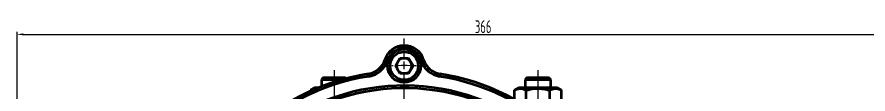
# Model space of a CAD drawing. Header units: millimetres. Extents: x 5231 to 7653, y 7068 to 7959.
# Drawn here: x 5605.6 to 5939.6, y 7325.2 to 7354.3 of the extents above; entities that cross this region are included whole.
import ezdxf

# ---------------------------------------------------------------- set-up
doc = ezdxf.new("R2010")
doc.units = ezdxf.units.MM
doc.linetypes.add('AM_ISO08W050', pattern=[18, 12, -1.5, 3, -1.5])
for name, color, linetype, lineweight in [('AM_5', 3, 'Continuous', 25), ('AM_7', 4, 'AM_ISO08W050', 25), ('AM_BOR', 7, 'Continuous', 50)]:
    doc.layers.add(name, color=color, linetype=linetype, lineweight=lineweight)
doc.styles.add('工程字', font='gbenor.shx', dxfattribs={"width": 0.707, "bigfont": 'hztxt.shx'})
doc.dimstyles.new('AM_GB$0', dxfattribs={"dimtxt": 3.5, "dimasz": 2.5, "dimexe": 1, "dimexo": 1, "dimgap": 0.5, "dimtad": 1, "dimdsep": 46, "dimtxsty": '工程字', "dimcen": 0, "dimclrd": 256, "dimclre": 256, "dimclrt": 2, "dimadec": 0, "dimazin": 2, "dimtp": 0.1, "dimtm": 0.1, "dimtfac": 0.71, "dimtmove": 0, "dimatfit": 3, "dimfxl": 0, "dimlwd": -1, "dimlwe": -1, "dimarcsym": 0})

# ---------------------------------------------------------------- blocks, each defined once
blk = doc.blocks.new('*D35')
at = {"layer": 'AM_5', "transparency": 16777216}
for p, q in [((5605.56, 7244.84), (5605.56, 7349.03)), ((5608.06, 7348.03), (5969.05, 7348.03)), ((5971.55, 7263.68), (5971.55, 7349.03))]:
    blk.add_line(p, q, dxfattribs=at)
for points in [[(5608.06, 7348.45), (5608.06, 7347.62), (5605.56, 7348.03)], [(5969.05, 7348.45), (5969.05, 7347.62), (5971.55, 7348.03)]]:
    blk.add_solid(points, dxfattribs=at)
at = {"layer": 'Defpoints', "color": 0, "transparency": 16777216}
for p in [(5971.55, 7348.03), (5971.55, 7262.68), (5605.56, 7243.84)]:
    blk.add_point(p, dxfattribs=at)
at = {"layer": 'AM_5', "color": 2, "transparency": 16777216, "insert": (5788.55, 7351.03), "char_height": 5, "attachment_point": 5, "style": '工程字'}
blk.add_mtext('366', dxfattribs=at)

msp = doc.modelspace()

# ---------------------------------------------------------------- linework, layer by layer
at = {"layer": 'AM_7'}
for p, q in [((5757.557, 7140.89), (5757.557, 7346.478)), ((5730.057, 7333.978), (5730.057, 7311.132)), ((5810.057, 7333.978), (5810.057, 7308.962))]:
    msp.add_line(p, q, dxfattribs=at)
msp.add_arc((5757.557, 7243.745), 92.061, 84.31027, 95.68973, dxfattribs=at)
at = {"layer": 'AM_BOR'}
for p, q in [((5754.093, 7335.684), (5755.825, 7338.684)), ((5755.825, 7338.684), (5759.29, 7338.684)), ((5759.29, 7338.684), (5761.022, 7335.684)), ((5755.825, 7332.684), (5754.093, 7335.684)), ((5759.29, 7332.684), (5755.825, 7332.684)), ((5761.022, 7335.684), (5759.29, 7332.684)), ((5725.869, 7331.184), (5725.057, 7330.372)), ((5725.057, 7330.372), (5725.057, 7327.611)), ((5725.057, 7330.372), (5733.367, 7330.372)), ((5725.869, 7331.184), (5734.245, 7331.184)), ((5734.697, 7330.732), (5734.245, 7331.184)), ((5805.869, 7331.184), (5805.057, 7330.372)), ((5805.057, 7330.372), (5805.057, 7327.084)), ((5805.057, 7330.372), (5815.057, 7330.372)), ((5805.869, 7331.184), (5814.245, 7331.184)), ((5815.057, 7330.372), (5814.245, 7331.184)), ((5815.057, 7327.084), (5815.057, 7330.372)), ((5722.432, 7327.084), (5720.82, 7326.153)), ((5720.82, 7325.844), (5720.82, 7326.153)), ((5723.728, 7327.084), (5722.432, 7327.084)), ((5802.432, 7327.084), (5800.82, 7326.153)), ((5800.82, 7322.604), (5800.82, 7326.153)), ((5817.682, 7327.084), (5802.432, 7327.084)), ((5805.439, 7319.89), (5805.439, 7326.153)), ((5814.676, 7319.615), (5814.676, 7326.153)), ((5819.295, 7326.153), (5817.682, 7327.084)), ((5819.295, 7319.615), (5819.295, 7326.153))]:
    msp.add_line(p, q, dxfattribs=at)
at = {"layer": 'AM_BOR', "flags": 128}
for points in [[(5750.881, 7337.786), (5750.694, 7337.844), (5750.515, 7337.901), (5750.351, 7337.952), (5750.206, 7337.998), (5750.087, 7338.035), (5749.999, 7338.063), (5749.945, 7338.08), (5749.927, 7338.086)], [(5764.234, 7337.786), (5764.421, 7337.844), (5764.599, 7337.901), (5764.764, 7337.952), (5764.909, 7337.998), (5765.028, 7338.035), (5765.116, 7338.063), (5765.17, 7338.08), (5765.188, 7338.086)], [(5743.697, 7331.598), (5743.667, 7331.791), (5743.638, 7331.976), (5743.611, 7332.147), (5743.587, 7332.296), (5743.568, 7332.419), (5743.554, 7332.51), (5743.545, 7332.567), (5743.542, 7332.586)], [(5771.418, 7331.598), (5771.448, 7331.791), (5771.477, 7331.976), (5771.504, 7332.147), (5771.528, 7332.296), (5771.547, 7332.419), (5771.561, 7332.51), (5771.57, 7332.567), (5771.573, 7332.586)]]:
    msp.add_lwpolyline(points, dxfattribs=at)
at = {"layer": 'AM_BOR'}
for radius in [6.5, 5.5]:
    msp.add_circle((5757.557, 7335.684), radius, dxfattribs=at)
for centre, radius, start, end in [((5757.557, 7335.684), 8, 17.47393, 162.52607), ((5757.557, 7335.684), 7, 17.47393, 162.52607), ((5742.296, 7340.488), 8, 278.95921, 342.52607), ((5742.296, 7340.488), 9, 278.95921, 342.52607), ((5757.557, 7335.684), 3, 150, 210), ((5757.557, 7335.684), 3, 90, 150), ((5757.557, 7335.684), 3, 30, 90), ((5757.557, 7335.684), 3, 330, 30), ((5772.819, 7340.488), 9, 197.47393, 261.04079), ((5772.819, 7340.488), 8, 197.47393, 261.04079), ((5757.557, 7243.684), 90, 98.95921, 171.04079), ((5757.557, 7335.684), 3, 210, 270), ((5757.557, 7335.684), 3, 270, 330), ((5757.557, 7243.684), 90, 46.02944, 81.04079), ((5757.557, 7243.684), 89, 98.95921, 171.04079), ((5757.557, 7243.684), 89, 47.07761, 81.04079), ((5757.557, 7243.684), 84.295, 53.19993, 3.82866), ((5757.557, 7243.684), 83.295, 54.84184, 3.70205)]:
    msp.add_arc(centre, radius, start, end, dxfattribs=at)
for points, knots in [([(5720.82, 7326.153), (5721.22, 7326.352), (5722.03, 7326.755), (5722.921, 7326.944), (5723.388, 7326.845), (5723.434, 7326.835)], [0, 0, 0, 0, 0.4681771, 0.9465062, 1, 1, 1, 1]), ([(5800.82, 7326.153), (5801.221, 7326.359), (5802.031, 7326.776), (5803.232, 7326.929), (5804.38, 7326.705), (5805.084, 7326.338), (5805.439, 7326.153)], [0, 0, 0, 0, 0.2646044, 0.5349466, 0.7653426, 1, 1, 1, 1]), ([(5805.439, 7326.153), (5806.546, 7326.425), (5808.412, 7326.884), (5811.143, 7326.887), (5813.114, 7326.578), (5814.281, 7326.26), (5814.676, 7326.153)], [0, 0, 0, 0, 0.3635925, 0.6127918, 0.86871, 1, 1, 1, 1]), ([(5814.676, 7326.153), (5815.077, 7326.359), (5815.888, 7326.776), (5817.088, 7326.929), (5818.236, 7326.705), (5818.94, 7326.338), (5819.295, 7326.153)], [0, 0, 0, 0, 0.2646042, 0.5349465, 0.7653425, 1, 1, 1, 1])]:
    msp.add_open_spline(points, degree=3, knots=knots, dxfattribs=at)

# ---------------------------------------------------------------- dimensions: what is measured, and where the dimension line sits
at = {"layer": 'AM_5'}
dim = msp.add_linear_dim(base=(5971.551, 7348.034), p1=(5605.557, 7243.839), p2=(5971.551, 7262.684), text='366', dimstyle='AM_GB$0', override={"dimtxt": 5}, dxfattribs=at)
dim.commit()
dim.dimension.update_dxf_attribs({"geometry": '*D35', "text_midpoint": (5788.554, 7348.034), "dimtype": 160})

doc.saveas('drawing.dxf')
